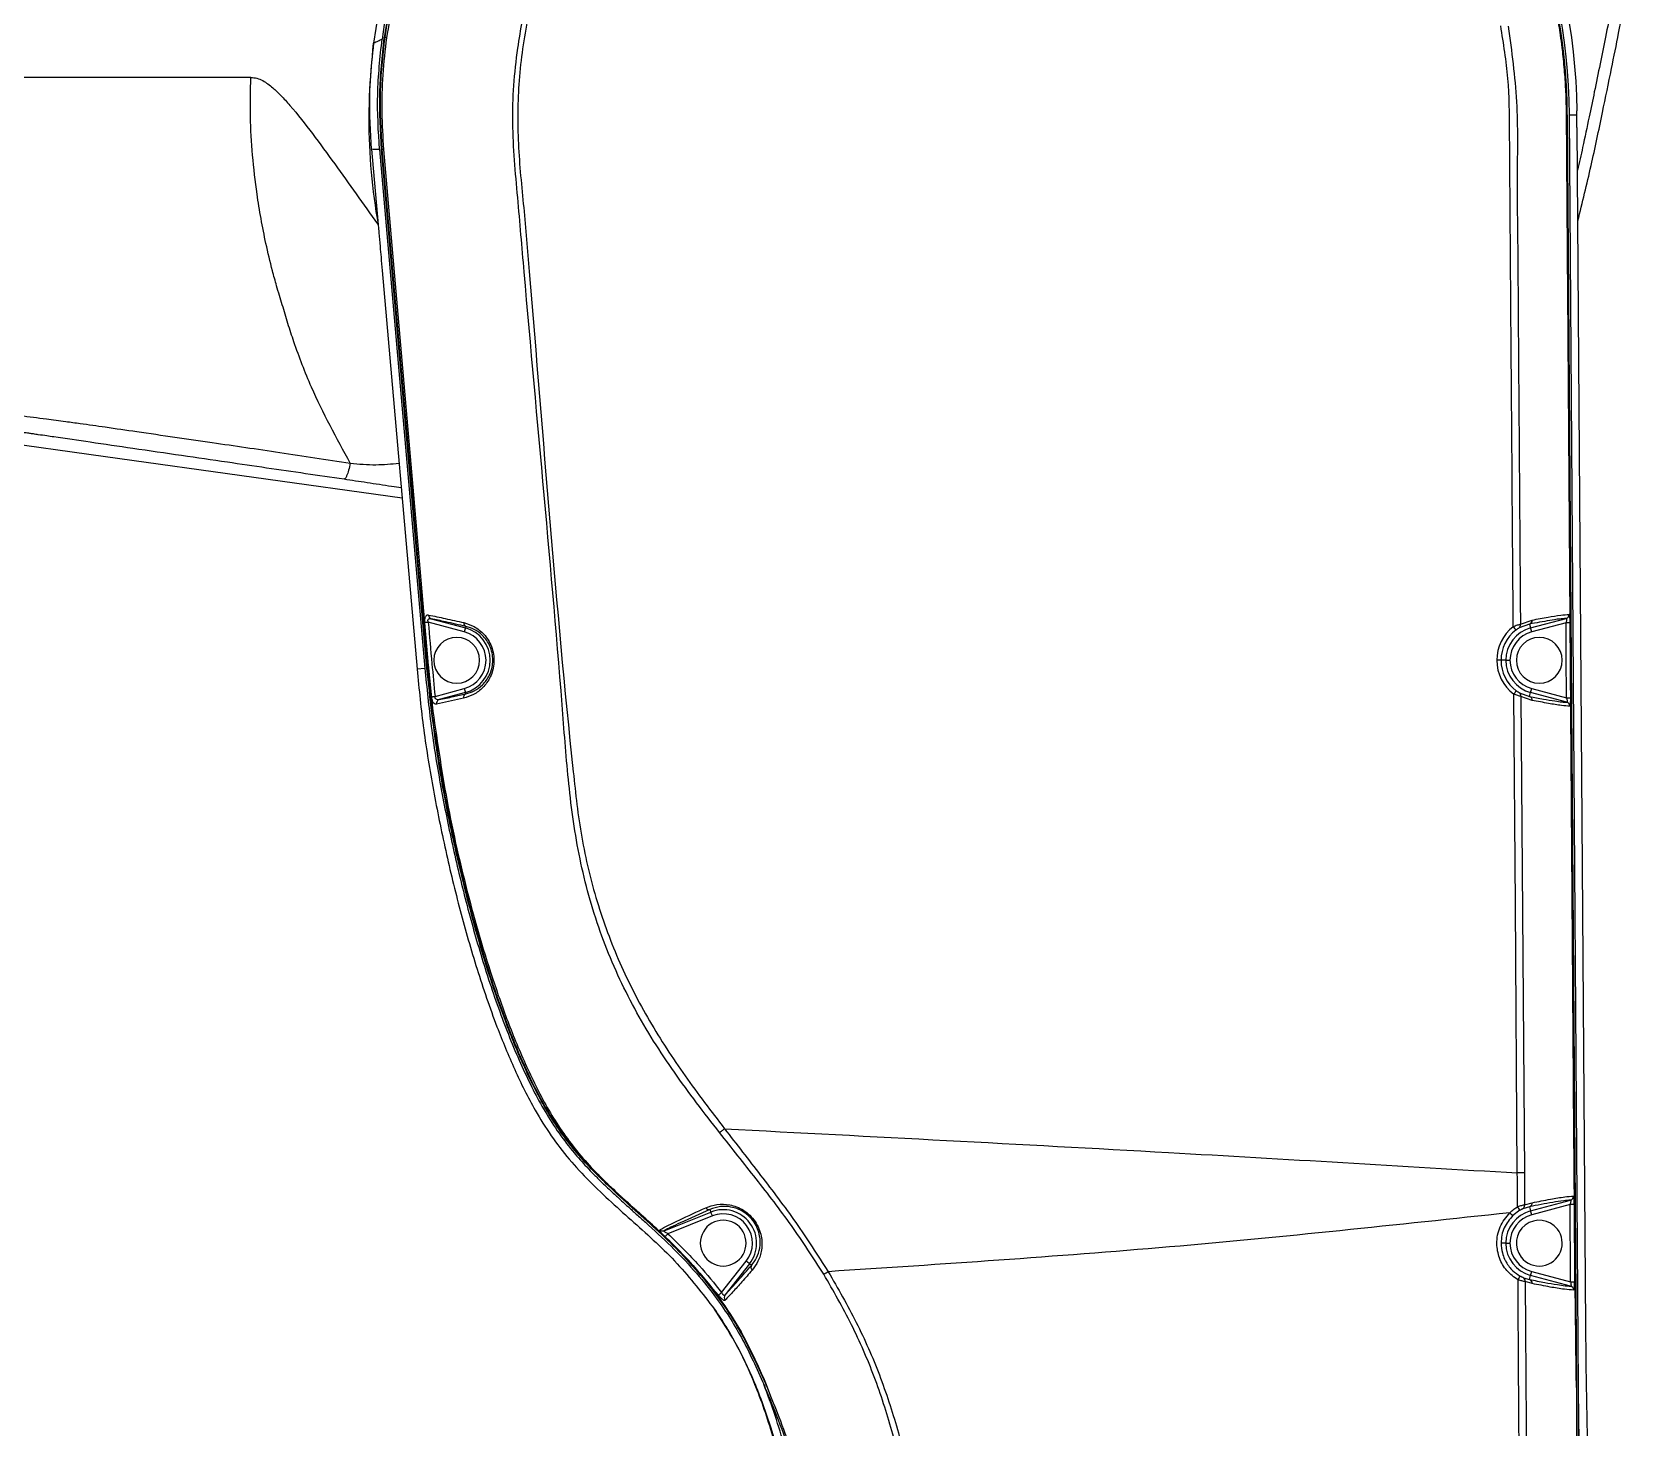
# Model space of a CAD drawing. Header units: millimetres. Extents: x -356 to 237, y 0 to 365.
# Drawn here: x 160.19 to 167.8, y 65.35 to 71.95 of the extents above; entities that cross this region are included whole.
import ezdxf

# ---------------------------------------------------------------- set-up
doc = ezdxf.new("R2010")
doc.units = ezdxf.units.MM

msp = doc.modelspace()

# ---------------------------------------------------------------- linework, layer by layer
at = {"color": 7, "linetype": 'Continuous', "lineweight": 25}
for p, q in [((161.2243, 71.7342), (157.2916, 71.7342)), ((167.4949, 71.5768), (167.4921, 71.5768)), ((167.445, 71.5574), (167.4483, 71.5575)), ((167.4483, 71.5575), (167.4913, 65.542)), ((167.458, 71.5575), (167.4912, 71.5578)), ((167.5009, 65.5414), (167.458, 71.5575)), ((167.4928, 71.498), (167.4955, 71.498)), ((167.505, 70.1746), (167.4955, 71.498)), ((161.795, 71.394), (161.8262, 71.0373)), ((161.8324, 71.3932), (162.047, 68.94)), ((162.0566, 68.9408), (161.8421, 71.3929)), ((161.8513, 71.3934), (161.9926, 69.7611)), ((161.8452, 70.8208), (162.01, 68.9367)), ((167.536, 65.8279), (167.505, 70.1746)), ((161.9926, 69.7611), (162.0629, 68.9532)), ((162.0775, 68.8056), (162.0458, 69.1562)), ((162.2335, 69.1121), (162.0632, 69.1577)), ((162.0763, 69.1746), (162.2386, 69.1311)), ((162.2406, 69.1384), (162.2386, 69.1311)), ((167.27, 69.1492), (167.2201, 69.1314)), ((167.2266, 69.1482), (167.2826, 69.1684)), ((167.27, 69.1492), (167.2749, 69.1311)), ((167.2749, 69.1311), (167.4429, 69.1761)), ((167.4423, 69.1556), (167.28, 69.1121)), ((162.047, 68.94), (162.01, 68.9367)), ((162.0597, 68.9411), (162.0566, 68.9408)), ((162.0805, 68.7375), (162.0597, 68.9411)), ((162.064, 68.9414), (162.0845, 68.7381)), ((167.1349, 68.9783), (167.1153, 68.9783)), ((167.1577, 68.9783), (167.1349, 68.9783)), ((167.1577, 68.9783), (167.1773, 68.9783)), ((162.0949, 68.8075), (162.2335, 68.8446)), ((167.28, 68.8446), (167.4448, 68.8004)), ((162.2301, 68.7991), (162.1024, 68.7714)), ((162.2386, 68.8256), (162.1143, 68.7923)), ((162.2403, 68.8195), (162.2386, 68.8256)), ((167.2223, 68.8239), (167.27, 68.8072)), ((167.229, 68.8072), (167.2453, 66.5545)), ((167.2825, 68.7884), (167.229, 68.8072)), ((167.27, 68.8072), (167.2749, 68.8256)), ((167.4463, 68.7797), (167.2749, 68.8256)), ((167.2464, 66.403), (167.2819, 66.4137)), ((167.2749, 66.3752), (167.4633, 66.4257)), ((167.4617, 66.4049), (167.28, 66.3562)), ((167.4814, 66.405), (167.4829, 66.0396)), ((163.1788, 66.2812), (163.3988, 66.3692)), ((163.4061, 66.351), (163.1964, 66.267)), ((163.394, 66.3812), (163.3988, 66.3692)), ((167.2231, 66.3777), (167.1903, 66.3526)), ((167.2696, 66.3948), (167.2381, 66.3854)), ((167.2696, 66.3948), (167.2749, 66.3752)), ((163.1741, 66.2613), (163.1826, 66.2531)), ((163.1829, 66.2529), (163.2145, 66.2223)), ((163.4349, 65.9772), (163.2145, 66.2223)), ((167.1577, 66.2224), (167.1352, 66.2224)), ((167.1577, 66.2224), (167.1773, 66.2224)), ((163.4502, 65.989), (163.5664, 66.1369)), ((163.5819, 66.1247), (163.4658, 65.9771)), ((163.5911, 66.1174), (163.5819, 66.1247)), ((167.2405, 66.0589), (167.2697, 66.0505)), ((167.282, 66.031), (167.249, 66.0406)), ((167.2697, 66.0505), (167.2749, 66.0697)), ((167.4641, 66.019), (167.2749, 66.0697)), ((167.28, 66.0887), (167.4633, 66.0396)), ((167.4913, 65.542), (167.4913, 65.5404))]:
    msp.add_line(p, q, dxfattribs=at)
at = {"color": 7, "linetype": 'Continuous', "lineweight": 25, "flags": 128}
for points in [[(161.8451, 71.3929), (161.8434, 71.3929), (161.8421, 71.3929)], [(161.988, 69.7607), (161.908, 70.6747), (161.8451, 71.3929)], [(158.374, 70.2439), (160.5378, 69.9423), (161.9391, 69.747)], [(162.0587, 68.9528), (162.0191, 69.4052), (161.988, 69.7607)], [(162.0632, 69.1577), (162.0605, 69.1575), (162.0579, 69.1573), (162.0554, 69.1571), (162.053, 69.1568), (162.0508, 69.1567), (162.0489, 69.1565), (162.0472, 69.1563), (162.0458, 69.1562)], [(167.4619, 69.1557), (167.4612, 69.1557), (167.4599, 69.1557), (167.458, 69.1557), (167.4556, 69.1557), (167.4527, 69.1557), (167.4494, 69.1556), (167.4459, 69.1556), (167.4423, 69.1556)], [(167.4448, 68.8004), (167.4434, 68.9993), (167.4423, 69.1556)], [(167.4619, 69.1557), (167.4633, 68.9568), (167.4644, 68.8006)], [(162.0597, 68.9411), (162.0591, 68.9477), (162.0587, 68.9528)], [(162.0629, 68.9532), (162.0635, 68.9466), (162.064, 68.9414)], [(162.0775, 68.8056), (162.0788, 68.8058), (162.0805, 68.8059), (162.0825, 68.8061), (162.0847, 68.8064), (162.0871, 68.8066), (162.0896, 68.8069), (162.0923, 68.8072), (162.0949, 68.8075)], [(167.2119, 66.5543), (167.2026, 67.822), (167.1952, 68.8181)], [(167.4448, 68.8004), (167.4485, 68.8004), (167.452, 68.8005), (167.4553, 68.8005), (167.4582, 68.8005), (167.4606, 68.8005), (167.4625, 68.8005), (167.4638, 68.8006), (167.4644, 68.8006)], [(163.4638, 66.7631), (163.4605, 66.7605), (163.4572, 66.7579), (163.454, 66.7554), (163.4509, 66.753), (163.4479, 66.7507), (163.4451, 66.7486), (163.4426, 66.7466), (163.4403, 66.7448)], [(167.2453, 66.5545), (167.2424, 66.5545), (167.239, 66.5545), (167.2352, 66.5544), (167.231, 66.5544), (167.2265, 66.5544), (167.2218, 66.5544), (167.2169, 66.5543), (167.2119, 66.5543)], [(167.2453, 66.5545), (167.2458, 66.4788), (167.2464, 66.403)], [(167.4814, 66.405), (167.4808, 66.405), (167.4795, 66.405), (167.4777, 66.405), (167.4752, 66.405), (167.4723, 66.405), (167.469, 66.4049), (167.4654, 66.4049), (167.4617, 66.4049)], [(163.4061, 66.351), (163.4047, 66.3545), (163.4033, 66.3578), (163.4021, 66.3609), (163.401, 66.3637), (163.4001, 66.366), (163.3994, 66.3677), (163.3989, 66.3688), (163.3988, 66.3692)], [(163.1964, 66.267), (163.1911, 66.2615), (163.1865, 66.2566), (163.184, 66.254), (163.1829, 66.2528)], [(167.4633, 66.0396), (167.467, 66.0396), (167.4705, 66.0396), (167.4737, 66.0396), (167.4766, 66.0396), (167.4791, 66.0396), (167.481, 66.0396), (167.4823, 66.0396), (167.4829, 66.0396)], [(163.4349, 65.9772), (163.4356, 65.9778), (163.4368, 65.9787), (163.4384, 65.9799), (163.4403, 65.9814), (163.4425, 65.9831), (163.4449, 65.985), (163.4475, 65.987), (163.4502, 65.989)]]:
    msp.add_lwpolyline(points, dxfattribs=at)
at = {"color": 7, "linetype": 'Continuous', "lineweight": 25}
for centre, radius, start, end in [((164.6386, 71.5374), 2.8565, 0.7897, 172.77814), ((164.6386, 71.5374), 2.8194, 0.40932, 172.29114), ((164.6386, 71.5374), 2.8098, 0.40936, 172.15494), ((164.6384, 71.5374), 2.8563, 172.77823, 180.0006), ((161.792, 71.3939), 0.5329, 82.07063, 82.83616), ((164.6396, 71.5375), 2.8575, 180.00201, 190.08219), ((167.4444, 71.5555), 0.00368, 81.24099, 88.86707), ((167.4444, 71.5544), 0.00313, 79.36299, 88.52053), ((161.9691, 70.0464), 1.3522, 94.99523, 95.25839), ((162.0643, 68.9397), 0.8246, 94.98912, 95.31197), ((162.0822, 69.1913), 0.0177, 177.2216, 250.43743), ((162.2472, 69.1538), 0.0167, 171.71497, 246.6294), ((167.3158, 68.9783), 0.2006, 127.83798, 179.99789), ((183.583, 81.8577), 20.7476, 217.8162, 217.87054), ((167.2102, 69.1449), 0.0167, 306.27011, 11.46573), ((167.2642, 69.1668), 0.0185, 288.43477, 4.84181), ((167.4376, 69.1951), 0.0197, 285.46804, 0.60375), ((162.1977, 68.9783), 0.1083, 0.00093, 179.99907), ((163.7378, 68.7188), 1.5548, 164.62288, 165.34788), ((162.1977, 68.9783), 0.1385, 284.99965, 75.00035), ((162.1977, 68.9783), 0.1581, 285.00149, 74.99851), ((167.3158, 68.9784), 0.1808, 127.82943, 180.0047), ((167.3158, 68.9784), 0.1581, 104.9971, 180.00439), ((167.3158, 68.9784), 0.1385, 104.99566, 180.00399), ((167.3158, 68.9783), 0.1083, 0.00093, 179.99907), ((165.7757, 68.7188), 1.5548, 14.65212, 15.37712), ((162.0401, 69.2129), 0.2607, 274.08614, 275.0214), ((162.0503, 69.0965), 0.1557, 273.47143, 275.03754), ((162.1977, 68.9783), 0.1083, 180.00093, 359.99907), ((167.3158, 68.9784), 0.2006, 180.0043, 233.01834), ((167.3158, 68.9783), 0.1809, 179.99726, 233.02653), ((167.3158, 68.9783), 0.1581, 179.99561, 255.0029), ((167.3158, 68.9783), 0.1385, 179.99601, 255.00434), ((167.3158, 68.9783), 0.1083, 180.00093, 359.99907), ((163.7378, 69.2379), 1.5548, 194.65212, 195.37712), ((173.1165, 64.3708), 7.4055, 142.93884, 143.09106), ((165.7757, 69.2379), 1.5548, 344.62288, 345.34788), ((162.1206, 68.7749), 0.0185, 109.97032, 190.81695), ((162.2473, 68.8033), 0.0177, 113.5139, 193.64499), ((167.2126, 68.8103), 0.0167, 349.2101, 54.51202), ((167.2641, 68.7897), 0.0184, 355.79105, 71.52321), ((167.4411, 68.7607), 0.0197, 0.32529, 74.57089), ((162.0926, 68.6711), 0.0675, 96.95671, 100.36636), ((167.2295, 66.4002), 0.0171, 300.28594, 9.70672), ((167.2637, 66.412), 0.0183, 289.08124, 5.18988), ((167.4581, 66.4447), 0.0197, 285.33096, 0.29407), ((163.4575, 66.2224), 0.1083, 359.99814, 180.00186), ((163.3903, 66.3976), 0.0168, 206.83697, 282.76424), ((163.4575, 66.2224), 0.1581, 321.8207, 111.82447), ((163.4575, 66.2224), 0.1385, 321.82442, 111.82289), ((167.3158, 66.2224), 0.1581, 104.99748, 180.00422), ((167.3909, 66.567), 0.2936, 223.13019, 226.90909), ((167.3158, 66.2224), 0.1385, 104.99522, 180.00442), ((167.3158, 66.2224), 0.1083, 37.94208, 217.93979), ((167.6103, 66.6264), 0.4603, 210.3061, 212.714), ((165.8292, 65.9773), 1.4994, 14.63826, 15.39009), ((163.1719, 66.2992), 0.0193, 225.21741, 290.81334), ((167.3158, 66.2224), 0.1083, 217.93927, 37.9426), ((163.4575, 66.2224), 0.1083, 179.99845, 0.00155), ((167.3158, 66.2224), 0.1581, 179.99599, 255.00252), ((167.3158, 66.2224), 0.1385, 179.99582, 255.00478), ((159.7475, 61.2657), 6.1897, 51.72237, 51.90444), ((163.6064, 66.1083), 0.0178, 149.00709, 228.05179), ((163.7229, 66.467), 0.4443, 298.21272, 301.33524), ((167.0188, 66.1682), 0.2301, 328.60609, 333.76193), ((167.232, 66.0438), 0.0174, 349.35385, 60.57038), ((167.2637, 66.0331), 0.0184, 353.4234, 70.92434), ((165.8292, 66.4676), 1.4994, 344.60991, 345.36174), ((167.4588, 66), 0.0197, 359.72918, 74.53755), ((163.4813, 65.9657), 0.0192, 143.56874, 219.25736), ((163.6481, 65.5865), 0.00148, 216.77311, 247.56712)]:
    msp.add_arc(centre, radius, start, end, dxfattribs=at)
for points, knots in [([(161.8585, 71.9226), (161.8648, 71.9645), (161.879, 72.0575), (161.9118, 72.2089), (161.947, 72.3365), (161.9783, 72.4327), (161.9985, 72.4908), (162.0209, 72.5508), (162.0456, 72.6124), (162.0727, 72.6757), (162.1024, 72.7404), (162.1348, 72.8065), (162.1677, 72.8693), (162.2027, 72.9322), (162.2417, 72.9986), (162.2903, 73.0757), (162.3495, 73.1628), (162.4133, 73.249), (162.4811, 73.3336), (162.5539, 73.418), (162.6355, 73.5048), (162.7176, 73.5848), (162.7982, 73.6574), (162.8855, 73.7305), (162.9939, 73.8134), (163.1266, 73.9041), (163.272, 73.9909), (163.4149, 74.0648), (163.5406, 74.1214), (163.7223, 74.1937), (163.9726, 74.2703), (164.3033, 74.3325), (164.5269, 74.3402), (164.6387, 74.344)], [0, 0, 0, 0, 0.031599, 0.070115, 0.115545, 0.130253, 0.145561, 0.161469, 0.177978, 0.195088, 0.212798, 0.231109, 0.25002, 0.265659, 0.284808, 0.307466, 0.333635, 0.363312, 0.387482, 0.414494, 0.446393, 0.476327, 0.499998, 0.527287, 0.561227, 0.601817, 0.647083, 0.687465, 0.721744, 0.749919, 0.83328, 0.91664, 1, 1, 1, 1]), ([(164.6387, 74.3395), (164.6177, 74.3394), (164.5626, 74.3391), (164.4598, 74.3346), (164.3173, 74.3224), (164.1636, 74.3), (164.0147, 74.2694), (163.8865, 74.2366), (163.7677, 74.2002), (163.6044, 74.1425), (163.3974, 74.0526), (163.1621, 73.9208), (163.0083, 73.8146), (162.9256, 73.7514), (162.9001, 73.7313), (162.8748, 73.7111), (162.8498, 73.6905), (162.825, 73.6696), (162.8066, 73.6538), (162.7903, 73.6395), (162.7723, 73.6236), (162.6982, 73.5565), (162.5924, 73.4508), (162.4658, 73.3044), (162.3606, 73.1665), (162.2637, 73.0217), (162.1489, 72.8247), (162.0303, 72.5697), (161.9234, 72.2518), (161.8848, 72.0319), (161.8655, 71.9217)], [0, 0, 0, 0, 0.015651, 0.041255, 0.076923, 0.122555, 0.157364, 0.190563, 0.221507, 0.250221, 0.320094, 0.389968, 0.451606, 0.45969, 0.467773, 0.475858, 0.483941, 0.492026, 0.500111, 0.502087, 0.508202, 0.518096, 0.576818, 0.619882, 0.662799, 0.70647, 0.750084, 0.833226, 0.916411, 1, 1, 1, 1]), ([(164.6387, 74.344), (164.6773, 74.3436), (164.751, 74.3427), (164.856, 74.3361), (164.9502, 74.3271), (165.0335, 74.3165), (165.106, 74.3051), (165.1829, 74.2911), (165.2814, 74.2703), (165.3988, 74.2401), (165.5176, 74.2036), (165.6188, 74.1678), (165.7136, 74.1306), (165.8096, 74.0888), (165.9143, 74.0382), (166.0245, 73.979), (166.1321, 73.9147), (166.216, 73.8593), (166.2765, 73.8167), (166.32, 73.7848), (166.3654, 73.7501), (166.4124, 73.7126), (166.4611, 73.672), (166.5111, 73.6283), (166.5624, 73.5813), (166.6141, 73.5313), (166.6735, 73.4709), (166.7446, 73.3938), (166.8209, 73.3035), (166.8901, 73.214), (166.9425, 73.1408), (166.9847, 73.0781), (167.0262, 73.0133), (167.0726, 72.9357), (167.1182, 72.8529), (167.1585, 72.7739), (167.1928, 72.7013), (167.2253, 72.6272), (167.256, 72.5512), (167.285, 72.4728), (167.3091, 72.4015), (167.3288, 72.3376), (167.3492, 72.2662), (167.3753, 72.1639), (167.398, 72.0539), (167.4139, 71.9566), (167.4232, 71.8891), (167.4302, 71.8278), (167.4357, 71.769), (167.4397, 71.7129), (167.4426, 71.6593), (167.4443, 71.6084), (167.4448, 71.5753), (167.445, 71.5592)], [0, 0, 0, 0, 0.026393, 0.050372, 0.071938, 0.091092, 0.10783, 0.122156, 0.14452, 0.176677, 0.204999, 0.229479, 0.250122, 0.274614, 0.301112, 0.329616, 0.360126, 0.386803, 0.398391, 0.410692, 0.423705, 0.43743, 0.451869, 0.46702, 0.482884, 0.499461, 0.516175, 0.540799, 0.571227, 0.596941, 0.61817, 0.632808, 0.648601, 0.670819, 0.694641, 0.713207, 0.731496, 0.749505, 0.768553, 0.787601, 0.806649, 0.81998, 0.833345, 0.857424, 0.892216, 0.910119, 0.924792, 0.938854, 0.952305, 0.965145, 0.977374, 0.988993, 1, 1, 1, 1]), ([(163.4403, 66.7448), (163.3675, 66.8387), (163.2223, 67.0263), (163.0325, 67.3274), (162.8831, 67.6514), (162.7819, 67.9946), (162.7281, 68.3477), (162.6576, 69.2892), (162.5662, 70.2277), (162.4865, 71.1667), (162.453, 71.5193), (162.476, 71.8449), (162.5341, 72.135), (162.6155, 72.3887), (162.7248, 72.6316), (162.8605, 72.8609), (163.0208, 73.0736), (163.2041, 73.267), (163.4078, 73.4387), (163.6293, 73.5868), (163.866, 73.7094), (164.1155, 73.804), (164.3747, 73.8723), (164.5517, 73.8929), (164.6403, 73.9032)], [0, 0, 0, 0, 0.0418793, 0.0835769, 0.1251764, 0.1672401, 0.2092469, 0.2508438, 0.5000093, 0.5415373, 0.5831587, 0.6246568, 0.6560427, 0.6872612, 0.7183804, 0.7497558, 0.7809723, 0.8120939, 0.843472, 0.8746913, 0.9058265, 0.9372372, 0.9685864, 1, 1, 1, 1]), ([(164.6424, 73.8776), (164.5256, 73.8631), (164.292, 73.8342), (163.9554, 73.7252), (163.6387, 73.5705), (163.3495, 73.3694), (163.0931, 73.128), (162.886, 72.8637), (162.7262, 72.5885), (162.6091, 72.3101), (162.5289, 72.0194), (162.4861, 71.7207), (162.4834, 71.4186), (162.5152, 71.1182), (162.599, 70.1283), (162.6726, 69.135), (162.7822, 68.1405), (162.8554, 67.8372), (162.9627, 67.5456), (163.105, 67.2705), (163.2747, 67.0106), (163.4007, 66.8458), (163.4638, 66.7631)], [0, 0, 0, 0, 0.041659, 0.083375, 0.124775, 0.166335, 0.207836, 0.249275, 0.284992, 0.320434, 0.356131, 0.391704, 0.427183, 0.462979, 0.498803, 0.779662, 0.816456, 0.853458, 0.890031, 0.926428, 0.963082, 1, 1, 1, 1]), ([(167.4987, 71.0561), (167.5199, 71.1429), (167.5616, 71.3131), (167.6114, 71.5537), (167.6548, 71.7627), (167.692, 71.947), (167.7236, 72.1127), (167.7497, 72.2722), (167.7684, 72.4145), (167.7833, 72.5553), (167.7926, 72.673), (167.795, 72.7486), (167.7959, 72.7749)], [0, 0, 0, 0, 0.1534179, 0.3007642, 0.4219077, 0.5199964, 0.6236247, 0.7115847, 0.7974543, 0.8700763, 0.9548162, 1, 1, 1, 1]), ([(167.7282, 72.587), (167.7241, 72.5431), (167.7152, 72.4491), (167.6983, 72.3173), (167.6782, 72.1868), (167.6555, 72.0598), (167.6299, 71.9286), (167.603, 71.7959), (167.577, 71.6701), (167.5496, 71.5385), (167.5238, 71.415), (167.505, 71.3313), (167.497, 71.2955)], [0, 0, 0, 0, 0.100758, 0.21569, 0.303554, 0.402369, 0.510517, 0.609027, 0.711775, 0.80386, 0.916245, 1, 1, 1, 1]), ([(167.4445, 71.5592), (167.4445, 71.5599), (167.4444, 71.5663), (167.4441, 71.5937), (167.443, 71.6366), (167.4406, 71.6889), (167.4376, 71.7361), (167.4338, 71.7839), (167.4292, 71.8305), (167.4235, 71.881), (167.4149, 71.9462), (167.4064, 71.9971), (167.4011, 72.0285)], [0, 0, 0, 0, 0.004074, 0.040661, 0.174635, 0.276876, 0.373808, 0.474933, 0.581922, 0.671764, 0.798126, 1, 1, 1, 1]), ([(167.1928, 69.1367), (167.1888, 69.6673), (167.1843, 70.2813), (167.1791, 70.9786), (167.1772, 71.2288), (167.1754, 71.4787), (167.1736, 71.7296), (167.1469, 71.8946), (167.1336, 71.9773)], [0, 0, 0, 0, 0.559888, 0.64787, 0.735853, 0.823836, 0.911757, 1, 1, 1, 1]), ([(167.169, 71.9756), (167.1852, 71.857), (167.2174, 71.6213), (167.209, 71.2656), (167.2145, 70.9126), (167.2162, 70.5597), (167.219, 70.2068), (167.2215, 69.854), (167.224, 69.5011), (167.2257, 69.2658), (167.2266, 69.1482)], [0, 0, 0, 0, 0.126714, 0.25173, 0.376441, 0.501153, 0.625865, 0.750577, 0.875288, 1, 1, 1, 1]), ([(161.795, 71.394), (161.7899, 71.4779), (161.7797, 71.6456), (161.7964, 71.8129), (161.8048, 71.8965)], [0, 0, 0, 0, 0.499999, 1, 1, 1, 1]), ([(161.8048, 71.8965), (161.8122, 71.8999), (161.8256, 71.9061), (161.8389, 71.9127), (161.8447, 71.9156)], [0, 0, 0, 0, 0.556298, 1, 1, 1, 1]), ([(161.8324, 71.3932), (161.8272, 71.4804), (161.8168, 71.6549), (161.8354, 71.8287), (161.8447, 71.9156)], [0, 0, 0, 0, 0.49999, 1, 1, 1, 1]), ([(161.8421, 71.3929), (161.8368, 71.4811), (161.8264, 71.6575), (161.8456, 71.8331), (161.8552, 71.9209)], [0, 0, 0, 0, 0.499999, 1, 1, 1, 1]), ([(161.8451, 71.3929), (161.84, 71.4813), (161.8296, 71.6583), (161.8489, 71.8345), (161.8585, 71.9226)], [0, 0, 0, 0, 0.500013, 1, 1, 1, 1]), ([(161.8655, 71.9217), (161.8587, 71.8633), (161.8451, 71.7467), (161.8409, 71.57), (161.8479, 71.4524), (161.8513, 71.3934)], [0, 0, 0, 0, 0.332763, 0.665133, 1, 1, 1, 1]), ([(161.8552, 71.9209), (161.8558, 71.9212), (161.8569, 71.9218), (161.858, 71.9224), (161.8585, 71.9226)], [0, 0, 0, 0, 0.559435, 1, 1, 1, 1]), ([(161.3731, 70.6585), (161.3684, 70.6734), (161.3591, 70.7034), (161.3434, 70.7571), (161.3212, 70.8387), (161.2959, 70.9446), (161.2719, 71.0657), (161.2493, 71.2045), (161.2311, 71.3653), (161.2197, 71.5495), (161.2227, 71.6724), (161.2243, 71.7342)], [0, 0, 0, 0, 0.043024, 0.086107, 0.153943, 0.275523, 0.38519, 0.493301, 0.662177, 0.829924, 1, 1, 1, 1]), ([(161.2243, 71.7342), (161.234, 71.7334), (161.2536, 71.7316), (161.2896, 71.7154), (161.327, 71.6872), (161.3687, 71.6467), (161.4328, 71.5755), (161.5175, 71.4668), (161.6203, 71.326), (161.7223, 71.1831), (161.7902, 71.0869), (161.8253, 71.0386), (161.8262, 71.0374)], [0, 0, 0, 0, 0.031207, 0.062551, 0.124979, 0.180541, 0.249115, 0.432007, 0.622067, 0.808517, 0.995031, 1, 1, 1, 1]), ([(167.4921, 71.5768), (167.492, 71.5763), (167.4915, 71.5745), (167.4915, 71.5707), (167.4913, 71.5648), (167.4912, 71.5603), (167.4912, 71.5578)], [0, 0, 0, 0, 0.076434, 0.286077, 0.603916, 1, 1, 1, 1]), ([(167.4445, 71.5575), (167.4445, 71.5578), (167.4445, 71.5584), (167.4445, 71.559), (167.4445, 71.5592)], [0, 0, 0, 0, 0.560144, 1, 1, 1, 1]), ([(167.4913, 65.5404), (167.4909, 65.5742), (167.4898, 65.6589), (167.488, 65.8119), (167.4864, 65.9591), (167.4851, 66.08), (167.4843, 66.1573), (167.4837, 66.2314), (167.4829, 66.3055), (167.4815, 66.4693), (167.4794, 66.7191), (167.4775, 66.9885), (167.4762, 67.1725), (167.4755, 67.2645), (167.475, 67.3385), (167.4744, 67.4178), (167.4737, 67.5204), (167.4727, 67.664), (167.4713, 67.8542), (167.4701, 68.0259), (167.4692, 68.1546), (167.4686, 68.2276), (167.4681, 68.3035), (167.4675, 68.3821), (167.467, 68.4636), (167.4657, 68.6421), (167.4637, 68.9106), (167.4612, 69.2617), (167.4588, 69.5938), (167.4565, 69.9172), (167.4539, 70.2767), (167.451, 70.678), (167.4478, 71.1178), (167.4456, 71.4107), (167.4445, 71.5575)], [0, 0, 0, 0, 0.01683, 0.042244, 0.0763, 0.090204, 0.102522, 0.114839, 0.127154, 0.139466, 0.196494, 0.251701, 0.273802, 0.288236, 0.297539, 0.310719, 0.327778, 0.348714, 0.382289, 0.42262, 0.4343, 0.446443, 0.459049, 0.472119, 0.485653, 0.49965, 0.561159, 0.61951, 0.674703, 0.726739, 0.780744, 0.853936, 0.926822, 1, 1, 1, 1]), ([(167.445, 71.5592), (167.445, 71.5589), (167.445, 71.5583), (167.445, 71.5577), (167.445, 71.5574)], [0, 0, 0, 0, 0.560128, 1, 1, 1, 1]), ([(167.445, 71.5574), (167.4462, 71.3813), (167.4488, 71.0289), (167.4532, 70.3996), (167.46, 69.4522), (167.4667, 68.5043), (167.4728, 67.6568), (167.4766, 67.1271), (167.4803, 66.5976), (167.485, 66.0692), (167.4892, 65.7174), (167.4913, 65.542)], [0, 0, 0, 0, 0.0878686, 0.175737, 0.3138161, 0.5603858, 0.6484464, 0.7365065, 0.8245537, 0.9125135, 1, 1, 1, 1]), ([(167.4912, 71.5578), (167.4911, 71.5541), (167.4911, 71.5473), (167.4911, 71.5405), (167.4911, 71.5374)], [0, 0, 0, 0, 0.5423293, 1, 1, 1, 1]), ([(167.4911, 71.5374), (167.4911, 71.532), (167.4912, 71.5218), (167.4918, 71.5094), (167.4919, 71.5016), (167.4926, 71.4987), (167.4928, 71.498)], [0, 0, 0, 0, 0.411423, 0.772496, 0.945058, 1, 1, 1, 1]), ([(161.8324, 71.3932), (161.8254, 71.3933), (161.813, 71.3936), (161.8005, 71.3939), (161.795, 71.394)], [0, 0, 0, 0, 0.559981, 1, 1, 1, 1]), ([(161.824, 71.058), (161.8248, 71.0497), (161.8266, 71.0303), (161.8303, 70.9894), (161.8347, 70.9395), (161.84, 70.88), (161.8433, 70.8418), (161.8452, 70.8208)], [0, 0, 0, 0, 0.104324, 0.246359, 0.51719, 0.734892, 1, 1, 1, 1]), ([(155.7804, 70.7045), (155.8575, 70.6937), (156.0154, 70.6717), (156.2578, 70.6384), (156.51, 70.6041), (156.731, 70.5744), (156.9123, 70.5502), (157.0468, 70.5325), (157.1669, 70.5171), (157.2787, 70.5024), (157.3826, 70.4892), (157.4884, 70.4758), (157.5993, 70.4617), (157.7249, 70.4457), (157.8652, 70.4278), (158.0124, 70.4089), (158.1486, 70.3914), (158.2563, 70.3776), (158.3293, 70.3684), (158.3822, 70.3619), (158.4322, 70.3564), (158.4922, 70.3492), (158.5648, 70.3404), (158.6418, 70.3307), (158.7285, 70.3197), (158.8298, 70.3066), (158.9582, 70.2899), (159.1138, 70.2695), (159.2967, 70.2454), (159.4803, 70.2212), (159.6413, 70.1999), (159.7726, 70.1827), (159.8917, 70.1671), (160.0132, 70.1512), (160.1352, 70.1355), (160.2472, 70.1208), (160.3413, 70.1085), (160.434, 70.0957), (160.5459, 70.0798), (160.6952, 70.0582), (160.864, 70.0337), (161.0358, 70.0087), (161.2012, 69.9846), (161.3627, 69.9606), (161.5275, 69.9357), (161.6384, 69.9187), (161.6943, 69.9101)], [0, 0, 0, 0, 0.039157, 0.080154, 0.123, 0.167135, 0.192219, 0.214956, 0.235347, 0.253079, 0.271694, 0.287957, 0.306698, 0.327916, 0.35162, 0.377814, 0.402512, 0.420646, 0.432406, 0.439513, 0.447423, 0.457684, 0.469932, 0.484169, 0.496718, 0.513838, 0.535539, 0.561831, 0.592731, 0.628259, 0.654941, 0.674378, 0.694822, 0.715354, 0.735973, 0.756648, 0.772147, 0.783679, 0.803692, 0.828965, 0.85954, 0.889457, 0.916207, 0.943599, 0.971548, 1, 1, 1, 1]), ([(161.6647, 69.8339), (161.6041, 69.8427), (161.4822, 69.8605), (161.2983, 69.8874), (161.1031, 69.9159), (160.8923, 69.9466), (160.6762, 69.9781), (160.4747, 70.0075), (160.339, 70.0273), (160.2571, 70.0392), (160.2251, 70.0439), (160.2025, 70.0472), (160.1875, 70.0494), (160.1762, 70.051), (160.1601, 70.0533), (160.1449, 70.0555), (160.0726, 70.0658), (159.942, 70.0845), (159.7505, 70.1118), (159.5596, 70.139), (159.3764, 70.1651), (159.1725, 70.1942), (158.9661, 70.2236), (158.7699, 70.2515), (158.6405, 70.27), (158.5546, 70.2822), (158.4986, 70.2902), (158.4477, 70.2975), (158.4042, 70.3037), (158.3686, 70.3088), (158.3289, 70.3144), (158.2628, 70.3238), (158.1682, 70.3373), (158.0616, 70.3525), (157.9667, 70.366), (157.8843, 70.3777), (157.7867, 70.3916), (157.6687, 70.4084), (157.5272, 70.4285), (157.3816, 70.4492), (157.2424, 70.469), (157.1109, 70.4877), (156.9844, 70.5057), (156.8556, 70.524), (156.7257, 70.5425), (156.5993, 70.5605), (156.4866, 70.5766), (156.3634, 70.5941), (156.2142, 70.6153), (156.0121, 70.644), (155.8626, 70.6653), (155.7804, 70.677)], [0, 0, 0, 0, 0.030925, 0.06218, 0.093767, 0.130528, 0.169689, 0.203951, 0.233309, 0.238878, 0.245716, 0.249651, 0.250377, 0.253382, 0.255416, 0.258579, 0.261115, 0.292295, 0.325171, 0.358729, 0.389583, 0.418612, 0.462666, 0.494775, 0.518639, 0.528647, 0.538547, 0.547192, 0.554582, 0.560717, 0.565339, 0.574809, 0.59444, 0.61356, 0.62917, 0.642779, 0.655559, 0.678917, 0.702961, 0.727693, 0.753109, 0.773909, 0.794762, 0.817587, 0.839534, 0.860979, 0.882023, 0.896996, 0.923769, 0.958103, 1, 1, 1, 1]), ([(161.6943, 69.9101), (161.6297, 70.0282), (161.5283, 70.2136), (161.4422, 70.4397), (161.3988, 70.5704), (161.3817, 70.6291), (161.3731, 70.6585)], [0, 0, 0, 0, 0.493879, 0.775428, 0.887318, 1, 1, 1, 1]), ([(161.6943, 69.9101), (161.6919, 69.8988), (161.6875, 69.8783), (161.679, 69.8548), (161.6729, 69.8388), (161.6668, 69.8351), (161.6647, 69.8339)], [0, 0, 0, 0, 0.4135, 0.747601, 0.915942, 1, 1, 1, 1]), ([(161.6943, 69.9101), (161.7349, 69.9063), (161.8117, 69.8991), (161.8885, 69.9068), (161.9248, 69.9105)], [0, 0, 0, 0, 0.527252, 1, 1, 1, 1]), ([(161.9351, 69.7931), (161.9201, 69.7954), (161.8662, 69.8034), (161.7761, 69.8173), (161.701, 69.8285), (161.6647, 69.8339)], [0, 0, 0, 0, 0.166884, 0.597676, 1, 1, 1, 1]), ([(162.0645, 69.1922), (162.0617, 69.1922), (162.0573, 69.1924), (162.0524, 69.1884), (162.0494, 69.1841), (162.0472, 69.1783), (162.0458, 69.1715), (162.0453, 69.164), (162.0456, 69.1588), (162.0458, 69.1562)], [0, 0, 0, 0, 0.17519, 0.272091, 0.384324, 0.516604, 0.666736, 0.83026, 1, 1, 1, 1]), ([(162.0632, 69.1577), (162.0627, 69.1592), (162.0618, 69.1618), (162.0613, 69.1658), (162.0617, 69.1694), (162.0632, 69.1723), (162.0656, 69.1743), (162.0701, 69.1757), (162.0737, 69.175), (162.0763, 69.1746)], [0, 0, 0, 0, 0.158511, 0.293301, 0.41564, 0.522887, 0.624346, 0.738359, 1, 1, 1, 1]), ([(162.0632, 69.1577), (162.0688, 69.0923), (162.0787, 68.9755), (162.09, 68.8588), (162.0949, 68.8075)], [0, 0, 0, 0, 0.5599987, 1, 1, 1, 1]), ([(162.0645, 69.1922), (162.0908, 69.1867), (162.1463, 69.1751), (162.2016, 69.1627), (162.2307, 69.1562)], [0, 0, 0, 0, 0.474466, 1, 1, 1, 1]), ([(162.2406, 69.1384), (162.2085, 69.1457), (162.1538, 69.158), (162.099, 69.1698), (162.0763, 69.1746)], [0, 0, 0, 0, 0.586169, 1, 1, 1, 1]), ([(162.2307, 69.1562), (162.2475, 69.1509), (162.2832, 69.1397), (162.3214, 69.1084), (162.3473, 69.0746), (162.3631, 69.0429), (162.3727, 69.007), (162.3749, 68.9694), (162.3694, 68.9331), (162.3543, 68.8909), (162.3247, 68.8489), (162.2797, 68.8144), (162.2461, 68.804), (162.2301, 68.7991)], [0, 0, 0, 0, 0.106288, 0.225873, 0.292766, 0.364373, 0.439995, 0.516885, 0.59175, 0.662204, 0.787842, 0.898687, 1, 1, 1, 1]), ([(162.2403, 68.8195), (162.2541, 68.8237), (162.2833, 68.8324), (162.323, 68.8622), (162.3501, 68.8994), (162.3641, 68.9373), (162.3693, 68.9705), (162.3676, 69.0048), (162.3588, 69.0374), (162.3442, 69.0664), (162.321, 69.0966), (162.2866, 69.1242), (162.2552, 69.1339), (162.2406, 69.1384)], [0, 0, 0, 0, 0.097905, 0.206193, 0.330962, 0.405783, 0.479486, 0.558555, 0.63785, 0.70731, 0.778168, 0.896371, 1, 1, 1, 1]), ([(167.2266, 69.1482), (167.2243, 69.1475), (167.2192, 69.1461), (167.211, 69.1434), (167.202, 69.1403), (167.1959, 69.1379), (167.1928, 69.1367)], [0, 0, 0, 0, 0.199785, 0.447482, 0.720023, 1, 1, 1, 1]), ([(167.4429, 69.1761), (167.4324, 69.1753), (167.4064, 69.1733), (167.3488, 69.1638), (167.3017, 69.1551), (167.27, 69.1492)], [0, 0, 0, 0, 0.179121, 0.447626, 1, 1, 1, 1]), ([(167.2826, 69.1684), (167.3077, 69.173), (167.3526, 69.1813), (167.4107, 69.1914), (167.4441, 69.1942), (167.4573, 69.1953)], [0, 0, 0, 0, 0.432423, 0.775322, 1, 1, 1, 1]), ([(167.4429, 69.1761), (167.4432, 69.176), (167.4439, 69.1759), (167.4444, 69.1745), (167.4446, 69.1726), (167.4446, 69.1688), (167.4438, 69.1631), (167.4428, 69.1582), (167.4423, 69.1556)], [0, 0, 0, 0, 0.040751, 0.098149, 0.186657, 0.307969, 0.623943, 1, 1, 1, 1]), ([(167.4619, 69.1557), (167.4618, 69.1614), (167.4617, 69.1716), (167.4604, 69.1837), (167.46, 69.1919), (167.4579, 69.1945), (167.4573, 69.1953)], [0, 0, 0, 0, 0.417536, 0.757465, 0.928618, 1, 1, 1, 1]), ([(167.2049, 69.1212), (167.2063, 69.1223), (167.209, 69.1244), (167.2131, 69.1271), (167.2167, 69.1295), (167.219, 69.1308), (167.2201, 69.1314)], [0, 0, 0, 0, 0.292177, 0.56039, 0.805599, 1, 1, 1, 1]), ([(162.01, 68.9367), (162.0195, 68.8409), (162.0385, 68.6491), (162.0861, 68.363), (162.1435, 68.078), (162.2119, 67.7959), (162.2916, 67.5176), (162.3774, 67.2664), (162.469, 67.0432), (162.5544, 66.8707), (162.6421, 66.7296), (162.7282, 66.6175), (162.8574, 66.4786), (163.0345, 66.3214), (163.245, 66.1319), (163.3595, 65.9837), (163.4163, 65.9101)], [0, 0, 0, 0, 0.083856, 0.167954, 0.252509, 0.337132, 0.420822, 0.504668, 0.568236, 0.630952, 0.672116, 0.712833, 0.75391, 0.837197, 0.919114, 1, 1, 1, 1]), ([(162.047, 68.94), (162.056, 68.8484), (162.074, 68.6655), (162.1184, 68.3939), (162.1719, 68.1224), (162.2354, 67.8537), (162.3102, 67.584), (162.3957, 67.3235), (162.4787, 67.1143), (162.5504, 66.9622), (162.6076, 66.8551), (162.6711, 66.7541), (162.7285, 66.6777), (162.7737, 66.6246), (162.8044, 66.5906), (162.8375, 66.5556), (162.8732, 66.5198), (162.9069, 66.4873), (162.9417, 66.455), (162.9745, 66.4251), (163.0108, 66.3922), (163.0483, 66.3583), (163.1165, 66.2973), (163.2092, 66.2113), (163.3197, 66.096), (163.4347, 65.9546), (163.5506, 65.7758), (163.6158, 65.6297), (163.6491, 65.5549)], [0, 0, 0, 0, 0.071669, 0.143084, 0.21424, 0.287101, 0.358108, 0.432129, 0.500515, 0.533229, 0.563058, 0.594992, 0.626091, 0.637372, 0.649259, 0.661763, 0.674888, 0.688641, 0.698239, 0.711876, 0.72321, 0.73634, 0.751262, 0.794453, 0.834793, 0.875539, 0.93629, 1, 1, 1, 1]), ([(163.6585, 65.5574), (163.617, 65.649), (163.5343, 65.8319), (163.3561, 66.0777), (163.1423, 66.2912), (162.9313, 66.4726), (162.7533, 66.6537), (162.6207, 66.8436), (162.5155, 67.0526), (162.4015, 67.3308), (162.2897, 67.6788), (162.1863, 68.0941), (162.1028, 68.5145), (162.072, 68.7985), (162.0566, 68.9408)], [0, 0, 0, 0, 0.078179, 0.156129, 0.234931, 0.3132, 0.373027, 0.432235, 0.492885, 0.555042, 0.666359, 0.777412, 0.888522, 1, 1, 1, 1]), ([(167.2223, 68.8239), (167.2213, 68.8245), (167.2189, 68.8258), (167.2153, 68.828), (167.2112, 68.8308), (167.2084, 68.8328), (167.207, 68.8339)], [0, 0, 0, 0, 0.194961, 0.440913, 0.708433, 1, 1, 1, 1]), ([(162.0775, 68.8056), (162.0778, 68.803), (162.0785, 68.7978), (162.0805, 68.7906), (162.0832, 68.7841), (162.0872, 68.7776), (162.0934, 68.7714), (162.0996, 68.7714), (162.1024, 68.7714)], [0, 0, 0, 0, 0.1696, 0.332007, 0.481147, 0.614004, 0.825896, 1, 1, 1, 1]), ([(162.1143, 68.7923), (162.1117, 68.7919), (162.107, 68.7911), (162.1011, 68.7933), (162.0978, 68.7966), (162.096, 68.7998), (162.095, 68.8035), (162.095, 68.8061), (162.0949, 68.8075)], [0, 0, 0, 0, 0.258183, 0.49238, 0.611412, 0.732178, 0.861142, 1, 1, 1, 1]), ([(162.1143, 68.7923), (162.1367, 68.797), (162.1788, 68.8058), (162.2207, 68.8152), (162.2403, 68.8195)], [0, 0, 0, 0, 0.534453, 1, 1, 1, 1]), ([(167.229, 68.8072), (167.2267, 68.8078), (167.2216, 68.8092), (167.2134, 68.8118), (167.2044, 68.8148), (167.1983, 68.817), (167.1952, 68.8181)], [0, 0, 0, 0, 0.200234, 0.448494, 0.72088, 1, 1, 1, 1]), ([(167.27, 68.8072), (167.2918, 68.803), (167.3316, 68.7954), (167.3828, 68.7869), (167.4198, 68.7812), (167.4387, 68.7801), (167.4463, 68.7797)], [0, 0, 0, 0, 0.373044, 0.681475, 0.872239, 1, 1, 1, 1]), ([(167.4607, 68.7608), (167.4476, 68.7619), (167.4138, 68.7646), (167.3545, 68.7751), (167.3083, 68.7836), (167.2825, 68.7884)], [0, 0, 0, 0, 0.2196357, 0.5633213, 1, 1, 1, 1]), ([(167.4448, 68.8004), (167.4454, 68.7978), (167.4466, 68.7929), (167.4475, 68.7871), (167.4478, 68.7832), (167.4476, 68.7814), (167.4473, 68.7799), (167.4466, 68.7797), (167.4463, 68.7797)], [0, 0, 0, 0, 0.3774486, 0.6949687, 0.8173994, 0.9046578, 0.9615926, 1, 1, 1, 1]), ([(167.4607, 68.7608), (167.4614, 68.7621), (167.4639, 68.7665), (167.4637, 68.7758), (167.4645, 68.7877), (167.4645, 68.7961), (167.4644, 68.8006)], [0, 0, 0, 0, 0.106142, 0.373354, 0.668105, 1, 1, 1, 1]), ([(163.647, 65.5856), (163.6168, 65.6526), (163.5563, 65.7869), (163.4365, 65.9734), (163.2952, 66.1454), (163.1336, 66.3014), (162.9622, 66.4511), (162.7958, 66.6104), (162.6545, 66.7935), (162.5241, 67.0355), (162.4047, 67.3305), (162.2951, 67.6759), (162.2058, 68.0262), (162.1314, 68.3799), (162.0974, 68.6184), (162.0805, 68.7375)], [0, 0, 0, 0, 0.060983, 0.122166, 0.183345, 0.245416, 0.308362, 0.372365, 0.436332, 0.499399, 0.600037, 0.700125, 0.800049, 0.900094, 1, 1, 1, 1]), ([(162.0845, 68.7381), (162.1067, 68.5862), (162.1513, 68.2823), (162.2563, 67.8333), (162.3658, 67.4647), (162.4738, 67.1764), (162.5683, 66.9648), (162.6822, 66.7605), (162.8295, 66.5765), (163.0018, 66.4175), (163.117, 66.3131), (163.1741, 66.2613)], [0, 0, 0, 0, 0.165673, 0.331493, 0.497162, 0.580386, 0.663656, 0.747213, 0.832162, 0.916717, 1, 1, 1, 1]), ([(163.9329, 66.0754), (163.883, 66.1529), (163.7831, 66.3081), (163.6132, 66.5273), (163.498, 66.6722), (163.4403, 66.7448)], [0, 0, 0, 0, 0.33227, 0.665434, 1, 1, 1, 1]), ([(163.4638, 66.7631), (164.1636, 66.7267), (165.4133, 66.6617), (166.6623, 66.5871), (167.2119, 66.5543)], [0, 0, 0, 0, 0.56, 1, 1, 1, 1]), ([(163.4638, 66.7631), (163.5209, 66.6898), (163.6348, 66.5434), (163.8035, 66.3217), (163.9038, 66.1655), (163.9539, 66.0874)], [0, 0, 0, 0, 0.333516, 0.666698, 1, 1, 1, 1]), ([(167.213, 66.3942), (167.2128, 66.424), (167.2124, 66.4774), (167.2121, 66.5308), (167.2119, 66.5543)], [0, 0, 0, 0, 0.5599751, 1, 1, 1, 1]), ([(163.3752, 66.39), (163.3925, 66.3961), (163.4291, 66.4091), (163.4802, 66.4068), (163.5221, 66.3947), (163.5543, 66.3784), (163.5842, 66.355), (163.6092, 66.3252), (163.6274, 66.2914), (163.641, 66.2463), (163.6419, 66.1927), (163.6254, 66.137), (163.6044, 66.1084), (163.5945, 66.0951)], [0, 0, 0, 0, 0.107523, 0.227259, 0.293556, 0.364196, 0.439104, 0.516037, 0.591904, 0.663972, 0.792048, 0.902331, 1, 1, 1, 1]), ([(163.5911, 66.1174), (163.5997, 66.1289), (163.6181, 66.1534), (163.6331, 66.2019), (163.6329, 66.2498), (163.621, 66.2907), (163.6046, 66.3218), (163.5817, 66.3492), (163.5545, 66.3705), (163.5248, 66.3854), (163.4887, 66.3957), (163.4431, 66.3981), (163.4107, 66.387), (163.394, 66.3812)], [0, 0, 0, 0, 0.093885, 0.201032, 0.328113, 0.403997, 0.479827, 0.558178, 0.637324, 0.705813, 0.776039, 0.884206, 1, 1, 1, 1]), ([(167.2464, 66.403), (167.2441, 66.4025), (167.2392, 66.4014), (167.2312, 66.3993), (167.2222, 66.3969), (167.2161, 66.3951), (167.213, 66.3942)], [0, 0, 0, 0, 0.198051, 0.443936, 0.71716, 1, 1, 1, 1]), ([(167.4633, 66.4257), (167.4526, 66.425), (167.4245, 66.4232), (167.36, 66.412), (167.3062, 66.4017), (167.2696, 66.3948)], [0, 0, 0, 0, 0.163792, 0.430407, 1, 1, 1, 1]), ([(167.2819, 66.4137), (167.3109, 66.4192), (167.3624, 66.429), (167.4276, 66.4409), (167.464, 66.4437), (167.4778, 66.4448)], [0, 0, 0, 0, 0.447491, 0.791354, 1, 1, 1, 1]), ([(167.4633, 66.4257), (167.4636, 66.4256), (167.4642, 66.4254), (167.4644, 66.4239), (167.4645, 66.4221), (167.4642, 66.4182), (167.4633, 66.4124), (167.4623, 66.4075), (167.4617, 66.4049)], [0, 0, 0, 0, 0.0348961, 0.0918453, 0.180067, 0.3039149, 0.6229401, 1, 1, 1, 1]), ([(167.4633, 66.0396), (167.4631, 66.1078), (167.4627, 66.2295), (167.462, 66.3513), (167.4617, 66.4049)], [0, 0, 0, 0, 0.559999, 1, 1, 1, 1]), ([(167.4814, 66.405), (167.4814, 66.4106), (167.4813, 66.4209), (167.4802, 66.4331), (167.48, 66.4412), (167.4783, 66.444), (167.4778, 66.4448)], [0, 0, 0, 0, 0.418423, 0.759462, 0.931198, 1, 1, 1, 1]), ([(163.1583, 66.2855), (163.1709, 66.2923), (163.2006, 66.3085), (163.2731, 66.343), (163.333, 66.3706), (163.3752, 66.39)], [0, 0, 0, 0, 0.178047, 0.420998, 1, 1, 1, 1]), ([(163.394, 66.3812), (163.3475, 66.3603), (163.2862, 66.3327), (163.2144, 66.2995), (163.1893, 66.2866), (163.1788, 66.2812)], [0, 0, 0, 0, 0.643926, 0.849968, 1, 1, 1, 1]), ([(167.1766, 66.3662), (166.6405, 66.3086), (165.5682, 66.1933), (164.492, 66.1227), (163.9539, 66.0874)], [0, 0, 0, 0, 0.499969, 1, 1, 1, 1]), ([(167.2152, 66.0484), (167.1964, 66.062), (167.1589, 66.0891), (167.1243, 66.1511), (167.1109, 66.2235), (167.1248, 66.3026), (167.1593, 66.345), (167.1766, 66.3662)], [0, 0, 0, 0, 0.186968, 0.373689, 0.560423, 0.780105, 1, 1, 1, 1]), ([(167.1903, 66.3526), (167.1753, 66.3344), (167.1523, 66.3066), (167.1375, 66.2599), (167.136, 66.2351), (167.1352, 66.2224)], [0, 0, 0, 0, 0.483893, 0.738217, 1, 1, 1, 1]), ([(167.1766, 66.3662), (167.183, 66.372), (167.1943, 66.3823), (167.2073, 66.3906), (167.213, 66.3942)], [0, 0, 0, 0, 0.5615358, 1, 1, 1, 1]), ([(167.2231, 66.3777), (167.2245, 66.3785), (167.2272, 66.3801), (167.2313, 66.3822), (167.2348, 66.384), (167.2371, 66.3849), (167.2381, 66.3854)], [0, 0, 0, 0, 0.29228, 0.562513, 0.805825, 1, 1, 1, 1]), ([(163.1583, 66.2855), (163.1579, 66.2845), (163.1566, 66.2814), (163.1612, 66.2758), (163.1664, 66.269), (163.1714, 66.264), (163.1741, 66.2613)], [0, 0, 0, 0, 0.10555, 0.31097, 0.622251, 1, 1, 1, 1]), ([(163.1964, 66.267), (163.1936, 66.2684), (163.1884, 66.2709), (163.1824, 66.2743), (163.1791, 66.2769), (163.1776, 66.2785), (163.1774, 66.2803), (163.1783, 66.2809), (163.1788, 66.2812)], [0, 0, 0, 0, 0.373079, 0.68745, 0.806404, 0.885082, 0.93837, 1, 1, 1, 1]), ([(163.1964, 66.267), (163.2467, 66.2178), (163.3367, 66.13), (163.4155, 66.0321), (163.4502, 65.989)], [0, 0, 0, 0, 0.5600511, 1, 1, 1, 1]), ([(163.2146, 66.2223), (163.26, 66.1757), (163.3505, 66.0829), (163.4674, 65.9274), (163.5687, 65.7619), (163.6213, 65.644), (163.6476, 65.5851)], [0, 0, 0, 0, 0.251523, 0.50104, 0.750786, 1, 1, 1, 1]), ([(167.1352, 66.2224), (167.1364, 66.2067), (167.1383, 66.1807), (167.1494, 66.1511), (167.1645, 66.122), (167.1873, 66.0921), (167.2134, 66.0745), (167.2252, 66.0665)], [0, 0, 0, 0, 0.249819, 0.414615, 0.499544, 0.772657, 1, 1, 1, 1]), ([(163.4658, 65.9771), (163.4753, 65.9871), (163.4965, 66.0097), (163.5382, 66.0565), (163.5703, 66.0934), (163.5911, 66.1174)], [0, 0, 0, 0, 0.219559, 0.493857, 1, 1, 1, 1]), ([(163.5945, 66.0951), (163.5782, 66.0763), (163.5477, 66.0413), (163.5054, 65.9937), (163.4784, 65.9659), (163.4664, 65.9535)], [0, 0, 0, 0, 0.3900709, 0.7296925, 1, 1, 1, 1]), ([(164.391, 64.0377), (164.3921, 64.1501), (164.3944, 64.3783), (164.3719, 64.7242), (164.3267, 65.0453), (164.259, 65.3355), (164.1752, 65.5917), (164.0681, 65.8402), (163.9781, 65.9967), (163.9329, 66.0754)], [0, 0, 0, 0, 0.159158, 0.323085, 0.490371, 0.617711, 0.744541, 0.87157, 1, 1, 1, 1]), ([(163.9539, 66.0874), (163.9996, 66.0083), (164.0906, 65.8508), (164.1995, 65.6008), (164.2849, 65.3427), (164.3541, 65.0502), (164.4005, 64.7265), (164.4245, 64.3778), (164.4235, 64.1476), (164.423, 64.0343)], [0, 0, 0, 0, 0.128216, 0.255282, 0.382189, 0.509584, 0.676896, 0.840808, 1, 1, 1, 1]), ([(167.2278, 64.0343), (167.2272, 64.1395), (167.2259, 64.3546), (167.2238, 64.6829), (167.2213, 65.0771), (167.2186, 65.5333), (167.2163, 65.8764), (167.2152, 66.0484)], [0, 0, 0, 0, 0.156672, 0.320503, 0.489017, 0.743833, 1, 1, 1, 1]), ([(167.249, 66.0406), (167.2468, 66.041), (167.2418, 66.0418), (167.2337, 66.0435), (167.2247, 66.0457), (167.2184, 66.0475), (167.2152, 66.0484)], [0, 0, 0, 0, 0.195209, 0.439297, 0.713476, 1, 1, 1, 1]), ([(167.2405, 66.0589), (167.2395, 66.0594), (167.2372, 66.0603), (167.2336, 66.062), (167.2295, 66.0641), (167.2267, 66.0657), (167.2252, 66.0665)], [0, 0, 0, 0, 0.1920703, 0.43422, 0.7059034, 1, 1, 1, 1]), ([(167.249, 66.0406), (167.2503, 65.8693), (167.2527, 65.5278), (167.2558, 65.0738), (167.2584, 64.6821), (167.2606, 64.3563), (167.262, 64.143), (167.2627, 64.0388)], [0, 0, 0, 0, 0.256714, 0.511824, 0.68031, 0.843846, 1, 1, 1, 1]), ([(167.2697, 66.0505), (167.2938, 66.0457), (167.3377, 66.0371), (167.3941, 66.0275), (167.4347, 66.021), (167.4556, 66.0196), (167.4641, 66.019)], [0, 0, 0, 0, 0.37403, 0.680967, 0.870837, 1, 1, 1, 1]), ([(167.4785, 65.9999), (167.4639, 66.0012), (167.4266, 66.0043), (167.3612, 66.016), (167.3105, 66.0256), (167.282, 66.031)], [0, 0, 0, 0, 0.221194, 0.562739, 1, 1, 1, 1]), ([(167.4633, 66.0396), (167.4639, 66.0369), (167.4648, 66.033), (167.4655, 66.0281), (167.4658, 66.025), (167.4659, 66.0224), (167.4657, 66.0206), (167.4652, 66.0192), (167.4644, 66.019), (167.4641, 66.019)], [0, 0, 0, 0, 0.37646, 0.550355, 0.69195, 0.812806, 0.89975, 0.957399, 1, 1, 1, 1]), ([(167.4785, 65.9999), (167.4793, 66.0012), (167.482, 66.0055), (167.482, 66.0149), (167.483, 66.0267), (167.4829, 66.0351), (167.4829, 66.0396)], [0, 0, 0, 0, 0.1080437, 0.3747083, 0.6687369, 1, 1, 1, 1]), ([(163.4349, 65.9772), (163.4364, 65.9753), (163.4395, 65.9714), (163.4443, 65.9659), (163.4489, 65.9611), (163.4534, 65.9571), (163.4574, 65.9544), (163.4617, 65.952), (163.4647, 65.953), (163.4664, 65.9535)], [0, 0, 0, 0, 0.181611, 0.357564, 0.520654, 0.664585, 0.78424, 0.87766, 1, 1, 1, 1]), ([(163.4658, 65.9771), (163.4653, 65.9766), (163.4643, 65.9756), (163.4622, 65.9751), (163.4601, 65.9756), (163.458, 65.9771), (163.4559, 65.9792), (163.4531, 65.9832), (163.4513, 65.9866), (163.4502, 65.989)], [0, 0, 0, 0, 0.094788, 0.176027, 0.265706, 0.373063, 0.499718, 0.655132, 1, 1, 1, 1]), ([(163.9055, 63.5499), (163.9024, 63.6778), (163.8966, 63.9202), (163.8749, 64.2641), (163.8446, 64.5702), (163.8055, 64.8416), (163.755, 65.0979), (163.6913, 65.3379), (163.6106, 65.5597), (163.5214, 65.7487), (163.4501, 65.8582), (163.4163, 65.9101)], [0, 0, 0, 0, 0.157158, 0.297743, 0.423184, 0.534935, 0.634469, 0.74397, 0.839586, 0.924095, 1, 1, 1, 1]), ([(163.4163, 65.9101), (163.4355, 65.8814), (163.4746, 65.8231), (163.5252, 65.7327), (163.5711, 65.6393), (163.6148, 65.5369), (163.6567, 65.4219), (163.6955, 65.2962), (163.7169, 65.2103), (163.7276, 65.1676)], [0, 0, 0, 0, 0.127802, 0.259837, 0.383584, 0.513153, 0.672135, 0.836662, 1, 1, 1, 1]), ([(167.577, 64.7385), (167.5744, 64.7493), (167.5656, 64.7863), (167.5618, 64.8681), (167.5534, 64.9962), (167.5483, 65.1509), (167.5435, 65.319), (167.5401, 65.4867), (167.5375, 65.6576), (167.5365, 65.7717), (167.536, 65.8279)], [0, 0, 0, 0, 0.030319, 0.104481, 0.224106, 0.383839, 0.530012, 0.68638, 0.845306, 1, 1, 1, 1]), ([(163.6585, 65.5574), (163.6563, 65.5627), (163.6526, 65.5721), (163.6487, 65.5815), (163.647, 65.5856)], [0, 0, 0, 0, 0.559968, 1, 1, 1, 1]), ([(163.6476, 65.5851), (163.6517, 65.575), (163.6592, 65.557), (163.6663, 65.5388), (163.6694, 65.5308)], [0, 0, 0, 0, 0.560021, 1, 1, 1, 1]), ([(163.9055, 63.5499), (163.9065, 63.5945), (163.9084, 63.6848), (163.9089, 63.8225), (163.9069, 63.9935), (163.8998, 64.2024), (163.8851, 64.4226), (163.8649, 64.6254), (163.8414, 64.8065), (163.8133, 64.9733), (163.7818, 65.1248), (163.7471, 65.2641), (163.7045, 65.4087), (163.6677, 65.5058), (163.6491, 65.5549)], [0, 0, 0, 0, 0.0658303, 0.1332092, 0.203001, 0.3181238, 0.4414737, 0.5284567, 0.6187005, 0.7108465, 0.7778795, 0.846803, 0.9226932, 1, 1, 1, 1]), ([(163.6491, 65.5549), (163.6691, 65.5067), (163.7135, 65.3994), (163.7752, 65.2318), (163.8396, 65.0487), (163.9046, 64.8577), (163.971, 64.6635), (164.0294, 64.4966), (164.077, 64.3645), (164.1136, 64.2659), (164.1483, 64.1752), (164.1852, 64.084), (164.2248, 63.9895), (164.268, 63.8895), (164.3151, 63.7842), (164.3476, 63.7107), (164.3649, 63.6716)], [0, 0, 0, 0, 0.077672, 0.172776, 0.265749, 0.366613, 0.473002, 0.571271, 0.629809, 0.681979, 0.727783, 0.774351, 0.8283, 0.880337, 0.936476, 1, 1, 1, 1]), ([(163.6694, 65.5308), (163.6674, 65.5358), (163.6637, 65.5446), (163.6601, 65.5535), (163.6585, 65.5574)], [0, 0, 0, 0, 0.560025, 1, 1, 1, 1]), ([(164.3649, 63.6716), (164.3603, 63.6824), (164.347, 63.7142), (164.3235, 63.7674), (164.2976, 63.8263), (164.2741, 63.88), (164.2504, 63.9349), (164.2246, 63.9958), (164.197, 64.0627), (164.1682, 64.1342), (164.139, 64.2091), (164.1096, 64.2865), (164.0832, 64.3592), (164.0576, 64.4322), (164.0304, 64.5103), (163.9949, 64.6136), (163.9473, 64.754), (163.8947, 64.9109), (163.8377, 65.0796), (163.7826, 65.237), (163.7255, 65.3923), (163.6871, 65.4871), (163.6694, 65.5308)], [0, 0, 0, 0, 0.01765, 0.05216, 0.087807, 0.114803, 0.140704, 0.178171, 0.214631, 0.25009, 0.294546, 0.336198, 0.375052, 0.411396, 0.453053, 0.500025, 0.576464, 0.676955, 0.750005, 0.845481, 0.928802, 1, 1, 1, 1]), ([(167.3164, 63.7701), (167.3424, 63.8654), (167.3936, 64.0534), (167.4443, 64.3448), (167.4767, 64.6365), (167.4939, 64.9323), (167.5013, 65.2327), (167.5011, 65.4365), (167.5009, 65.5414)], [0, 0, 0, 0, 0.165789, 0.326832, 0.495721, 0.658094, 0.823812, 1, 1, 1, 1]), ([(167.4913, 65.5404), (167.4914, 65.393), (167.4915, 65.0978), (167.4734, 64.6537), (167.4321, 64.2834), (167.3759, 63.9885), (167.3363, 63.843), (167.3165, 63.7701)], [0, 0, 0, 0, 0.247808, 0.495916, 0.746627, 0.873091, 1, 1, 1, 1]), ([(167.5523, 63.5498), (167.5494, 63.61), (167.5436, 63.7317), (167.5363, 63.9154), (167.53, 64.1011), (167.5246, 64.282), (167.52, 64.4609), (167.5161, 64.6304), (167.5128, 64.7919), (167.5101, 64.9391), (167.5077, 65.0814), (167.5054, 65.225), (167.5037, 65.3414), (167.5024, 65.4288), (167.5017, 65.4851), (167.5012, 65.5226), (167.5009, 65.5414)], [0, 0, 0, 0, 0.090798, 0.183318, 0.276941, 0.370582, 0.455695, 0.546417, 0.625963, 0.698938, 0.768069, 0.840152, 0.915187, 0.943424, 0.971695, 1, 1, 1, 1])]:
    msp.add_open_spline(points, degree=3, knots=knots, dxfattribs=at)

doc.saveas('drawing.dxf')
